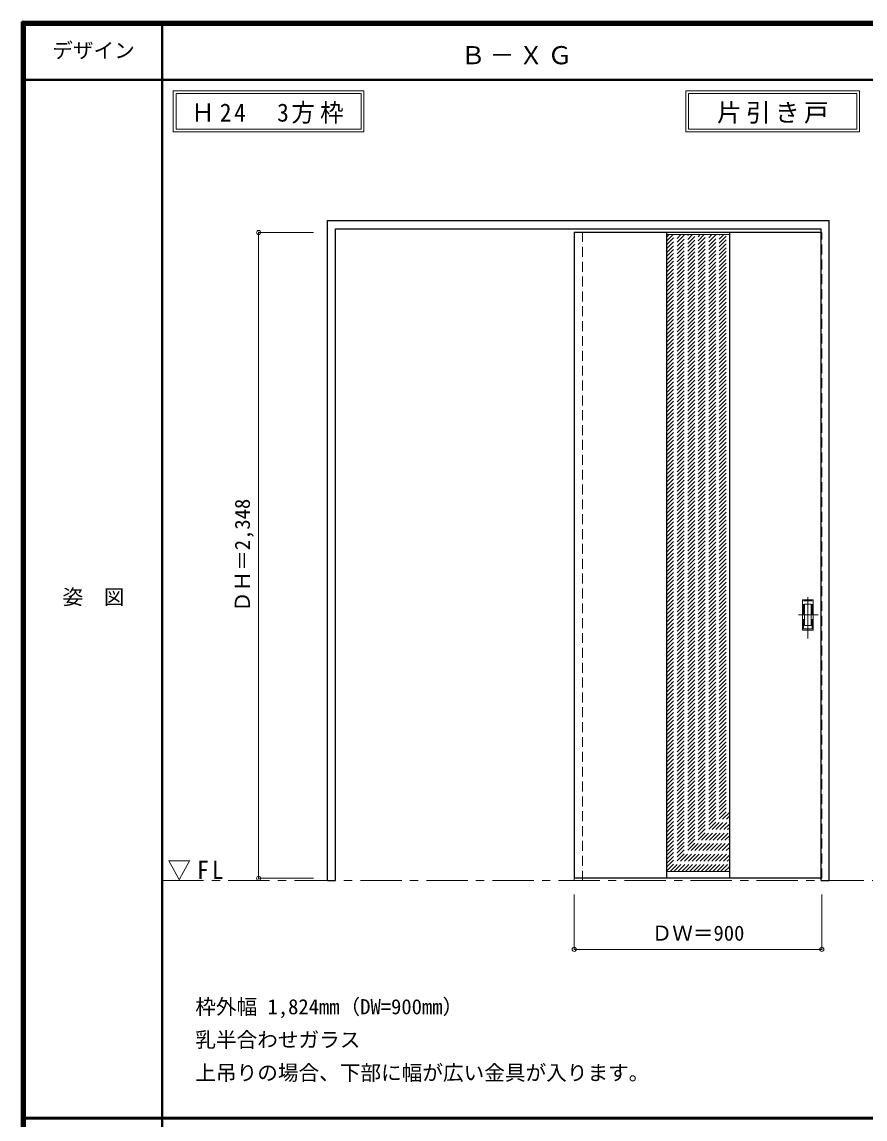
# Model space of a CAD drawing. Units: millimetres, scale not verified. Extents: x -6000 to 5700, y -4307 to 4260.
# Drawn here: x -6000 to -2936, y 186 to 4175 of the extents above; entities that cross this region are included whole.
import ezdxf
from ezdxf.enums import TextEntityAlignment as Align

# ---------------------------------------------------------------- set-up
doc = ezdxf.new("R2010")
doc.units = ezdxf.units.MM
doc.header["$LTSCALE"] = 30
doc.header["$PDMODE"] = 32
doc.header["$PDSIZE"] = 15
doc.linetypes.add('CHAIN1', pattern=[8, 5, -1, 1, -1])
doc.linetypes.add('DASHED1', pattern=[1.8, 1.2, -0.6])
for name, color, linetype, lineweight in [('0-1_通り芯', 7, 'CHAIN1', 18), ('0-2_扉', 4, 'DASHED1', 9), ('0-3_仕上げ', 7, 'Continuous', 18), ('0-4_枠', 3, 'Continuous', 25), ('0-6_引手', 7, 'Continuous', 18), ('0-A_文字', 7, 'Continuous', 18), ('0-B_寸法', 7, 'Continuous', 9), ('0-C_ハッチ', 4, 'DASHED1', 9), ('F-1_枠', 6, 'Continuous', 40), ('F-A_文字', 7, 'Continuous', 18)]:
    doc.layers.add(name, color=color, linetype=linetype, lineweight=lineweight)
doc.styles.add('ＭＳ ゴシック', font='')
doc.styles.get('ＭＳ ゴシック').set_extended_font_data('MS Gothic')

msp = doc.modelspace()

# ---------------------------------------------------------------- linework, layer by layer
at = {"layer": '0-1_通り芯'}
msp.add_line((-5490, 1053), (1678, 1053), dxfattribs=at)
at = {"layer": '0-2_扉'}
for p, q in [((-3993, 3409.5), (-3993, 3405.5)), ((-3096, 3409.5), (-3093, 3409.5))]:
    msp.add_line(p, q, dxfattribs=at)
at = {"layer": '0-2_扉', "color": 3, "linetype": 'Continuous', "lineweight": 25}
for p, q in [((-3096, 3409.5), (-3993, 3409.5)), ((-3993, 3409.5), (-3993, 1061.5)), ((-3096, 1061.5), (-3993, 1061.5))]:
    msp.add_line(p, q, dxfattribs=at)
at = {"layer": '0-2_扉'}
msp.add_lwpolyline([(-3096, 1061.5), (-3093, 1061.5), (-3093, 3409.5)], dxfattribs=at)
at = {"layer": '0-3_仕上げ', "color": 3, "lineweight": 25}
for p, q in [((-3657, 3409.61), (-3657, 1061.28)), ((-3429, 3409.5), (-3429, 1061.28))]:
    msp.add_line(p, q, dxfattribs=at)
at = {"layer": '0-3_仕上げ'}
for p, q in [((-3657, 3401.61), (-3429, 3401.61)), ((-3429, 1085.5), (-3657, 1085.5))]:
    msp.add_line(p, q, dxfattribs=at)
at = {"layer": '0-4_枠'}
for p, q in [((-4890, 3453), (-3066, 3453)), ((-4890, 1053), (-4890, 3453)), ((-3066, 1053), (-3066, 3453)), ((-4860, 3423), (-3096, 3423)), ((-3096, 1053), (-3096, 3423)), ((-3096, 1053), (-3066, 1053))]:
    msp.add_line(p, q, dxfattribs=at)
at = {"layer": '0-4_枠', "color": 4, "linetype": 'DASHED1', "lineweight": 9}
for p, q in [((-3993, 1053), (-3993, 3423)), ((-3963, 1053), (-3963, 3423)), ((-3993, 1053), (-3963, 1053))]:
    msp.add_line(p, q, dxfattribs=at)
at = {"layer": '0-4_枠'}
msp.add_lwpolyline([(-4890, 1053), (-4860, 1053), (-4860, 3423)], dxfattribs=at)
at = {"layer": '0-6_引手', "linetype": 'CHAIN1'}
for p, q in [((-3144, 1933.77), (-3144, 2104.62)), ((-3105.93, 2019), (-3178.44, 2019))]:
    msp.add_line(p, q, dxfattribs=at)
at = {"layer": '0-6_引手'}
for p, q in [((-3125, 2074), (-3163, 2074)), ((-3163, 1964), (-3163, 2074)), ((-3131.5, 2058), (-3156.5, 2058)), ((-3156.5, 1980), (-3156.5, 2058)), ((-3131.5, 1980), (-3131.5, 2058)), ((-3125, 1964), (-3125, 2074)), ((-3125, 1964), (-3163, 1964)), ((-3131.5, 1980), (-3156.5, 1980))]:
    msp.add_line(p, q, dxfattribs=at)
at = {"layer": '0-6_引手', "linetype": 'DASHED1'}
for p, q in [((-3160, 1968), (-3160, 2070)), ((-3128, 1968), (-3160, 1968))]:
    msp.add_line(p, q, dxfattribs=at)
msp.add_lwpolyline([(-3128, 1968), (-3128, 2070), (-3160, 2070)], dxfattribs=at)
at = {"layer": '0-A_文字'}
for p, q in [((-5450, 3925), (-5450, 3775)), ((-5440, 3915), (-5440, 3785)), ((-5440, 3915), (-4767.38, 3915)), ((-4767.38, 3915), (-4767.38, 3785)), ((-3587.03, 3925), (-3587.03, 3775)), ((-3577.03, 3915), (-3577.03, 3785)), ((-3577.03, 3915), (-2966, 3915)), ((-2966, 3915), (-2966, 3785)), ((-5450, 3775), (-4757.38, 3775)), ((-5440, 3785), (-4767.38, 3785)), ((-3587.03, 3775), (-2956, 3775)), ((-3577.03, 3785), (-2966, 3785))]:
    msp.add_line(p, q, dxfattribs=at)
for points in [[(-5450, 3925), (-4757.38, 3925), (-4757.38, 3775)], [(-3587.03, 3925), (-2956, 3925), (-2956, 3775)]]:
    msp.add_lwpolyline(points, dxfattribs=at)
at = {"layer": '0-B_寸法', "color": 4}
for p, q in [((-5140, 3409.5), (-4940, 3409.5)), ((-3993, 803), (-3993, 1003)), ((-3093, 803), (-3093, 1003)), ((-3093, 803), (-3993, 803))]:
    msp.add_line(p, q, dxfattribs=at)
msp.add_lwpolyline([(-5140, 3409.5), (-5140, 1061.5), (-4940, 1061.5)], dxfattribs=at)
at = {"layer": '0-B_寸法'}
for p in [(-5140, 3409.5), (-5140, 1061.5), (-3993, 803), (-3093, 803)]:
    msp.add_point(p, dxfattribs=at)
at = {"layer": '0-C_ハッチ'}
for p, q in [((-3657, 3392.39), (-3647.79, 3401.61)), ((-3657, 3180.26), (-3435.65, 3401.61)), ((-3657, 3307.54), (-3562.93, 3401.61)), ((-3657, 3194.4), (-3449.8, 3401.61)), ((-3657, 3208.55), (-3463.94, 3401.61)), ((-3657, 3222.69), (-3478.08, 3401.61)), ((-3657, 3236.83), (-3492.22, 3401.61)), ((-3657, 3250.97), (-3506.36, 3401.61)), ((-3657, 3265.12), (-3520.51, 3401.61)), ((-3657, 3279.26), (-3534.65, 3401.61)), ((-3657, 3293.4), (-3548.79, 3401.61)), ((-3657, 3321.68), (-3577.07, 3401.61)), ((-3657, 3335.83), (-3591.22, 3401.61)), ((-3657, 3349.97), (-3605.36, 3401.61)), ((-3657, 3364.11), (-3619.5, 3401.61)), ((-3657, 3378.25), (-3633.64, 3401.61)), ((-3657, 3166.12), (-3429, 3394.12)), ((-3657, 3151.98), (-3429, 3379.98)), ((-3657, 3137.84), (-3429, 3365.84)), ((-3657, 3123.69), (-3429, 3351.69)), ((-3657, 3109.55), (-3429, 3337.55)), ((-3657, 3095.41), (-3429, 3323.41)), ((-3657, 3081.27), (-3429, 3309.27)), ((-3657, 3067.13), (-3429, 3295.13)), ((-3657, 3052.98), (-3429, 3280.98)), ((-3657, 3038.84), (-3429, 3266.84)), ((-3657, 3024.7), (-3429, 3252.7)), ((-3657, 3010.56), (-3429, 3238.56)), ((-3657, 2996.41), (-3429, 3224.41)), ((-3657, 2982.27), (-3429, 3210.27)), ((-3657, 2968.13), (-3429, 3196.13)), ((-3657, 2953.99), (-3429, 3181.99)), ((-3657, 2939.85), (-3429, 3167.85)), ((-3657, 2925.7), (-3429, 3153.7)), ((-3657, 2911.56), (-3429, 3139.56)), ((-3657, 2897.42), (-3429, 3125.42)), ((-3657, 2883.28), (-3429, 3111.28)), ((-3657, 2869.14), (-3429, 3097.14)), ((-3657, 2854.99), (-3429, 3082.99)), ((-3657, 2840.85), (-3429, 3068.85)), ((-3657, 2826.71), (-3429, 3054.71)), ((-3657, 2812.57), (-3429, 3040.57)), ((-3657, 2798.42), (-3429, 3026.42)), ((-3657, 2784.28), (-3429, 3012.28)), ((-3657, 2770.14), (-3429, 2998.14)), ((-3657, 2756), (-3429, 2984)), ((-3657, 2741.86), (-3429, 2969.86)), ((-3657, 2727.71), (-3429, 2955.71)), ((-3657, 2713.57), (-3429, 2941.57)), ((-3657, 2699.43), (-3429, 2927.43)), ((-3657, 2685.29), (-3429, 2913.29)), ((-3657, 2671.15), (-3429, 2899.15)), ((-3657, 2657), (-3429, 2885)), ((-3657, 2642.86), (-3429, 2870.86)), ((-3657, 2628.72), (-3429, 2856.72)), ((-3657, 2614.58), (-3429, 2842.58)), ((-3657, 2600.43), (-3429, 2828.43)), ((-3657, 2586.29), (-3429, 2814.29)), ((-3657, 2572.15), (-3429, 2800.15)), ((-3657, 2558.01), (-3429, 2786.01)), ((-3657, 2543.87), (-3429, 2771.87)), ((-3657, 2529.72), (-3429, 2757.72)), ((-3657, 2515.58), (-3429, 2743.58)), ((-3657, 2501.44), (-3429, 2729.44)), ((-3657, 2487.3), (-3429, 2715.3)), ((-3657, 2473.16), (-3429, 2701.16)), ((-3657, 2459.01), (-3429, 2687.01)), ((-3657, 2444.87), (-3429, 2672.87)), ((-3657, 2430.73), (-3429, 2658.73)), ((-3657, 2416.59), (-3429, 2644.59)), ((-3657, 2402.44), (-3429, 2630.44)), ((-3657, 2388.3), (-3429, 2616.3)), ((-3657, 2374.16), (-3429, 2602.16)), ((-3657, 2360.02), (-3429, 2588.02)), ((-3657, 2345.88), (-3429, 2573.88)), ((-3657, 2331.73), (-3429, 2559.73)), ((-3657, 2317.59), (-3429, 2545.59)), ((-3657, 2303.45), (-3429, 2531.45)), ((-3657, 2289.31), (-3429, 2517.31)), ((-3657, 2275.17), (-3429, 2503.17)), ((-3657, 2261.02), (-3429, 2489.02)), ((-3657, 2246.88), (-3429, 2474.88)), ((-3657, 2232.74), (-3429, 2460.74)), ((-3657, 2218.6), (-3429, 2446.6)), ((-3657, 2204.46), (-3429, 2432.46)), ((-3657, 2190.31), (-3429, 2418.31)), ((-3657, 2176.17), (-3429, 2404.17)), ((-3657, 2162.03), (-3429, 2390.03)), ((-3657, 2147.89), (-3429, 2375.89)), ((-3657, 2133.74), (-3429, 2361.74)), ((-3657, 2119.6), (-3429, 2347.6)), ((-3657, 2105.46), (-3429, 2333.46)), ((-3657, 2091.32), (-3429, 2319.32)), ((-3657, 2077.18), (-3429, 2305.18)), ((-3657, 2063.03), (-3429, 2291.03)), ((-3657, 2048.89), (-3429, 2276.89)), ((-3657, 2034.75), (-3429, 2262.75)), ((-3657, 2020.61), (-3429, 2248.61)), ((-3657, 2006.47), (-3429, 2234.47)), ((-3657, 1992.32), (-3429, 2220.32)), ((-3657, 1978.18), (-3429, 2206.18)), ((-3657, 1964.04), (-3429, 2192.04)), ((-3657, 1949.9), (-3429, 2177.9)), ((-3657, 1935.75), (-3429, 2163.75)), ((-3657, 1921.61), (-3429, 2149.61)), ((-3657, 1907.47), (-3429, 2135.47)), ((-3657, 1893.33), (-3429, 2121.33)), ((-3657, 1879.19), (-3429, 2107.19)), ((-3657, 1865.04), (-3429, 2093.04)), ((-3657, 1850.9), (-3429, 2078.9)), ((-3657, 1836.76), (-3429, 2064.76)), ((-3657, 1822.62), (-3429, 2050.62)), ((-3657, 1808.48), (-3429, 2036.48)), ((-3657, 1794.33), (-3429, 2022.33)), ((-3657, 1780.19), (-3429, 2008.19)), ((-3657, 1766.05), (-3429, 1994.05)), ((-3657, 1751.91), (-3429, 1979.91)), ((-3657, 1737.76), (-3429, 1965.76)), ((-3657, 1723.62), (-3429, 1951.62)), ((-3657, 1709.48), (-3429, 1937.48)), ((-3657, 1695.34), (-3429, 1923.34)), ((-3657, 1681.2), (-3429, 1909.2)), ((-3657, 1667.05), (-3429, 1895.05)), ((-3657, 1652.91), (-3429, 1880.91)), ((-3657, 1638.77), (-3429, 1866.77)), ((-3657, 1624.63), (-3429, 1852.63)), ((-3657, 1610.49), (-3429, 1838.49)), ((-3657, 1596.34), (-3429, 1824.34)), ((-3657, 1582.2), (-3429, 1810.2)), ((-3657, 1568.06), (-3429, 1796.06)), ((-3657, 1553.92), (-3429, 1781.92)), ((-3657, 1539.77), (-3429, 1767.77)), ((-3657, 1525.63), (-3429, 1753.63)), ((-3657, 1511.49), (-3429, 1739.49)), ((-3657, 1497.35), (-3429, 1725.35)), ((-3657, 1483.21), (-3429, 1711.21)), ((-3657, 1469.06), (-3429, 1697.06)), ((-3657, 1454.92), (-3429, 1682.92)), ((-3657, 1440.78), (-3429, 1668.78)), ((-3657, 1426.64), (-3429, 1654.64)), ((-3657, 1412.5), (-3429, 1640.5)), ((-3657, 1398.35), (-3429, 1626.35)), ((-3657, 1384.21), (-3429, 1612.21)), ((-3657, 1370.07), (-3429, 1598.07)), ((-3657, 1355.93), (-3429, 1583.93)), ((-3657, 1341.78), (-3429, 1569.78)), ((-3657, 1327.64), (-3429, 1555.64)), ((-3657, 1313.5), (-3429, 1541.5)), ((-3657, 1299.36), (-3429, 1527.36)), ((-3657, 1285.22), (-3429, 1513.22)), ((-3657, 1271.07), (-3429, 1499.07)), ((-3657, 1256.93), (-3429, 1484.93)), ((-3657, 1242.79), (-3429, 1470.79)), ((-3657, 1228.65), (-3429, 1456.65)), ((-3657, 1214.51), (-3429, 1442.51)), ((-3657, 1200.36), (-3429, 1428.36)), ((-3657, 1186.22), (-3429, 1414.22)), ((-3657, 1172.08), (-3429, 1400.08)), ((-3657, 1157.94), (-3429, 1385.94)), ((-3657, 1143.79), (-3429, 1371.79)), ((-3657, 1129.65), (-3429, 1357.65)), ((-3657, 1115.51), (-3429, 1343.51)), ((-3657, 1101.37), (-3429, 1329.37)), ((-3657, 1087.23), (-3429, 1315.23)), ((-3644.58, 1085.5), (-3429, 1301.08)), ((-3630.44, 1085.5), (-3429, 1286.94)), ((-3616.3, 1085.5), (-3429, 1272.8)), ((-3602.16, 1085.5), (-3429, 1258.66)), ((-3588.02, 1085.5), (-3429, 1244.52)), ((-3573.87, 1085.5), (-3429, 1230.37)), ((-3559.73, 1085.5), (-3429, 1216.23)), ((-3545.59, 1085.5), (-3429, 1202.09)), ((-3531.45, 1085.5), (-3429, 1187.95)), ((-3517.3, 1085.5), (-3429, 1173.8)), ((-3503.16, 1085.5), (-3429, 1159.66)), ((-3489.02, 1085.5), (-3429, 1145.52)), ((-3474.88, 1085.5), (-3429, 1131.38)), ((-3460.74, 1085.5), (-3429, 1117.24)), ((-3446.59, 1085.5), (-3429, 1103.09)), ((-3432.45, 1085.5), (-3429, 1088.95))]:
    msp.add_line(p, q, dxfattribs=at)
at = {"layer": 'F-1_枠'}
for p, q in [((-6000, 4175), (5700, 4175)), ((-6000, 4175), (-6000, -4205)), ((-6000, 4170), (5700, 4170)), ((-6000, 4165), (5700, 4165)), ((-5995, 4175), (-5995, -4205)), ((-5990, 4175), (-5990, -4205)), ((-5490, 4175), (-5490, -3790)), ((-6000, 3965), (5700, 3965)), ((-6000, 190.5), (5700, 190.5)), ((-6000, 187.5), (5700, 187.5))]:
    msp.add_line(p, q, dxfattribs=at)

# ---------------------------------------------------------------- texts
at = {"layer": '0-A_文字', "style": 'ＭＳ ゴシック'}
for s, p in [('枠外幅 1,824mm（DW=900mm）', (-5370, 550.5)), ('乳半合わせガラス', (-5370, 430.5)), ('上吊りの場合、下部に幅が広い金具が入ります。', (-5370, 310.5))]:
    msp.add_text(s, height=54.99, dxfattribs=at).set_placement(p, align=Align.BOTTOM_LEFT)
at = {"layer": '0-A_文字', "char_height": 65.98, "attachment_point": 7, "style": 'ＭＳ ゴシック'}
for s, insert in [('\\T1.17;Ｂ－ＸＧ', (-4405.5, 4020)), ('\\T1.22;\\W0.95;Ｈ24\u30003方枠', (-5385.34, 3805)), ('\\T1.17;片引き戸', (-3474.02, 3805)), ('\\T1.26;\\W0.95;▽FL', (-5471.25, 1053))]:
    msp.add_mtext(s, dxfattribs=dict(at, insert=insert))
at = {"layer": '0-B_寸法', "style": 'ＭＳ ゴシック'}
msp.add_text('ＤＨ＝2,348', height=54.99, rotation=90, dxfattribs=at).set_placement((-5155, 2029.25), align=Align.BOTTOM_LEFT)
msp.add_text('ＤＷ＝900', height=54.99, dxfattribs=at).set_placement((-3711.75, 818), align=Align.BOTTOM_LEFT)
at = {"layer": 'F-A_文字', "style": 'ＭＳ ゴシック'}
for s, p in [('デザイン', (-5890, 4027.5)), ('姿\u3000図', (-5852.5, 2040.25))]:
    msp.add_text(s, height=54.99, dxfattribs=at).set_placement(p, align=Align.BOTTOM_LEFT)

doc.saveas('drawing.dxf')
